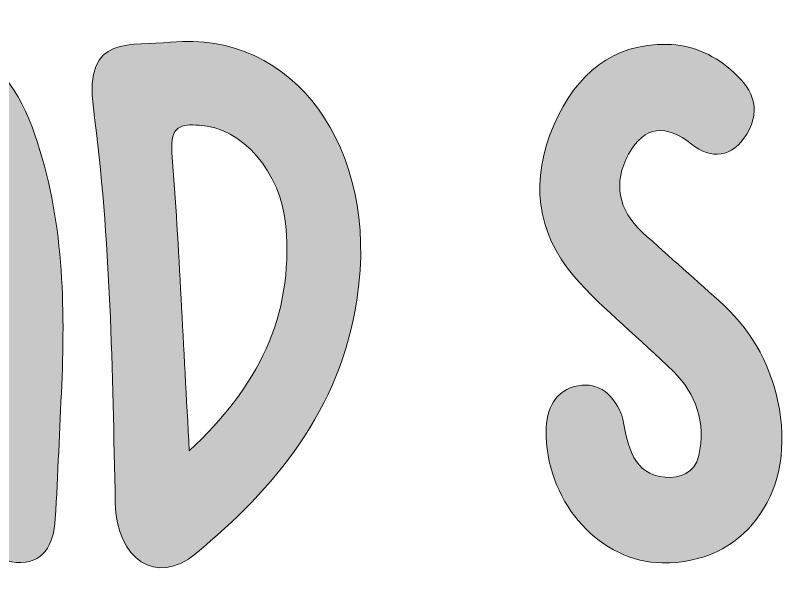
# Model space of a CAD drawing. Extents: x 556 to 1444, y -1436 to -564.
# Drawn here: x 1238.6 to 1340.3, y -1330.8 to -1256.2 of the extents above; entities that cross this region are included whole.
import ezdxf

# ---------------------------------------------------------------- set-up
doc = ezdxf.new("R2010")
doc.units = 0
doc.header["$MEASUREMENT"] = 0
doc.layers.add('katman 1', color=7, linetype='Continuous')

# ---------------------------------------------------------------- blocks, each defined once
blk = doc.blocks.new('block 3')
at = {"layer": 'katman 1', "true_color": 0x030303}
h = blk.add_hatch(color=18, dxfattribs=at)
h.dxf.hatch_style = 2
edge = h.paths.add_edge_path()
edge.add_spline(control_points=[(1240.74, -1270.79), (1236.46, -1259.21), (1227.11, -1256.22), (1217.94, -1263.7), (1214.57, -1266.45), (1211.87, -1269.89), (1210.06, -1274.13), (1203.48, -1289.54), (1204.68, -1305.82), (1205.72, -1322.05), (1205.9, -1325.02), (1207.83, -1326.56), (1210.45, -1326.49), (1213.12, -1326.4), (1214.82, -1324.52), (1214.91, -1321.66), (1215.05, -1317.87), (1214.73, -1314.04), (1214.58, -1310.24), (1214.5, -1308.14), (1214.43, -1306.06), (1216.81, -1305.38), (1222.47, -1303.74), (1228.7, -1302.87), (1233.75, -1305.16), (1236.77, -1306.52), (1234.29, -1313.05), (1234.44, -1317.24), (1234.5, -1318.75), (1234.35, -1320.3), (1234.43, -1321.81), (1234.6, -1324.82), (1235.45, -1327.48), (1238.65, -1327.71), (1242.13, -1327.96), (1243.59, -1325.51), (1243.78, -1322.02), (1244.11, -1316.18), (1244.35, -1310.34), (1244.62, -1304.5), (1245.09, -1293.01), (1244.75, -1281.65), (1240.74, -1270.79)], knot_values=[0, 0, 0, 0, 1, 1, 1, 2, 2, 2, 3, 3, 3, 4, 4, 4, 5, 5, 5, 6, 6, 6, 7, 7, 7, 8, 8, 8, 9, 9, 9, 10, 10, 10, 11, 11, 11, 12, 12, 12, 13, 13, 13, 14, 14, 14, 14], degree=3, periodic=1)
edge = h.paths.add_edge_path()
edge.add_spline(control_points=[(1224.47, -1293.73), (1214.06, -1293.92), (1213.49, -1293.04), (1217.29, -1282.14), (1217.87, -1280.49), (1218.54, -1278.87), (1219.34, -1277.34), (1221.4, -1273.44), (1224.17, -1269.94), (1228.52, -1270.64), (1232.36, -1271.27), (1232.12, -1275.96), (1233.34, -1279.08), (1233.52, -1279.54), (1233.53, -1280.07), (1233.64, -1280.56), (1236.39, -1293.48), (1236.39, -1293.48), (1224.47, -1293.73)], knot_values=[0, 0, 0, 0, 1, 1, 1, 2, 2, 2, 3, 3, 3, 4, 4, 4, 5, 5, 5, 6, 6, 6, 6], degree=3, periodic=1)
at = {"layer": 'katman 1', "true_color": 0x020202}
h = blk.add_hatch(color=18, dxfattribs=at)
h.dxf.hatch_style = 2
edge = h.paths.add_edge_path()
edge.add_spline(control_points=[(1258.84, -1259.71), (1253.88, -1260.31), (1247.4, -1258.43), (1248.75, -1268.33), (1251.04, -1285.44), (1251.25, -1302.7), (1251.61, -1319.94), (1251.76, -1327.3), (1256.99, -1330.85), (1262.13, -1326.56), (1272.37, -1318.03), (1281, -1307.97), (1283.21, -1293.11), (1286.15, -1273.53), (1274.89, -1258.09), (1258.84, -1259.71)], knot_values=[0, 0, 0, 0, 1, 1, 1, 2, 2, 2, 3, 3, 3, 4, 4, 4, 5, 5, 5, 5], degree=3, periodic=1)
edge = h.paths.add_edge_path()
edge.add_spline(control_points=[(1261.28, -1313.11), (1260.52, -1299.32), (1259.96, -1286.72), (1259.02, -1274.16), (1258.75, -1270.52), (1260.24, -1270.43), (1262.56, -1270.55), (1268.18, -1270.84), (1273.28, -1276.63), (1273.89, -1283.77), (1274.91, -1295.68), (1270.23, -1304.78), (1261.28, -1313.11)], knot_values=[0, 0, 0, 0, 1, 1, 1, 2, 2, 2, 3, 3, 3, 4, 4, 4, 4], degree=3, periodic=1)
h = blk.add_hatch(color=18, dxfattribs=at)
h.dxf.hatch_style = 2
edge = h.paths.add_edge_path()
edge.add_spline(control_points=[(1323.08, -1327.77), (1315.03, -1327.65), (1308.21, -1320.14), (1307.9, -1311.23), (1307.79, -1308.07), (1308.72, -1305.56), (1311.57, -1304.73), (1314.35, -1303.94), (1316.48, -1305.38), (1317.71, -1308.28), (1317.81, -1308.51), (1317.87, -1308.75), (1317.92, -1309), (1318.62, -1312.55), (1319.26, -1316.23), (1323.45, -1316.57), (1325.37, -1316.72), (1327.31, -1316.08), (1327.83, -1313.75), (1328.83, -1309.41), (1327.45, -1305.65), (1324.53, -1302.75), (1320.25, -1298.5), (1315.47, -1294.83), (1311.53, -1290.27), (1306.62, -1284.6), (1305.79, -1277.6), (1308.93, -1270.47), (1311.87, -1263.79), (1316.66, -1259.86), (1323.68, -1259.99), (1326.78, -1260.05), (1329.55, -1261.19), (1331.98, -1263.27), (1334.6, -1265.49), (1336.24, -1268.21), (1334.1, -1271.73), (1332.25, -1274.77), (1329.48, -1275.11), (1326.88, -1273.03), (1323.61, -1270.41), (1320.77, -1270.55), (1318.68, -1274.33), (1316.6, -1278.07), (1317.36, -1281.69), (1320.45, -1284.52), (1323.97, -1287.78), (1327.64, -1290.87), (1331.15, -1294.14), (1334.97, -1297.7), (1337.43, -1302.27), (1338.37, -1307.68), (1340.34, -1319.07), (1333.53, -1327.94), (1323.08, -1327.77)], knot_values=[0, 0, 0, 0, 1, 1, 1, 2, 2, 2, 3, 3, 3, 4, 4, 4, 5, 5, 5, 6, 6, 6, 7, 7, 7, 8, 8, 8, 9, 9, 9, 10, 10, 10, 11, 11, 11, 12, 12, 12, 13, 13, 13, 14, 14, 14, 15, 15, 15, 16, 16, 16, 17, 17, 17, 18, 18, 18, 18], degree=3, periodic=1)
at = {"layer": 'katman 1', "lineweight": 0}
for points, knots in [([(1240.74, -1270.79), (1236.46, -1259.21), (1227.11, -1256.22), (1217.94, -1263.7), (1214.57, -1266.45), (1211.87, -1269.89), (1210.06, -1274.13), (1203.48, -1289.54), (1204.68, -1305.82), (1205.72, -1322.05), (1205.9, -1325.02), (1207.83, -1326.56), (1210.45, -1326.49), (1213.12, -1326.4), (1214.82, -1324.52), (1214.91, -1321.66), (1215.05, -1317.87), (1214.73, -1314.04), (1214.58, -1310.24), (1214.5, -1308.14), (1214.43, -1306.06), (1216.81, -1305.38), (1222.47, -1303.74), (1228.7, -1302.87), (1233.75, -1305.16), (1236.77, -1306.52), (1234.29, -1313.05), (1234.44, -1317.24), (1234.5, -1318.75), (1234.35, -1320.3), (1234.43, -1321.81), (1234.6, -1324.82), (1235.45, -1327.48), (1238.65, -1327.71), (1242.13, -1327.96), (1243.59, -1325.51), (1243.78, -1322.02), (1244.11, -1316.18), (1244.35, -1310.34), (1244.62, -1304.5), (1245.09, -1293.01), (1244.75, -1281.65), (1240.74, -1270.79)], [0, 0, 0, 0, 1, 1, 1, 2, 2, 2, 3, 3, 3, 4, 4, 4, 5, 5, 5, 6, 6, 6, 7, 7, 7, 8, 8, 8, 9, 9, 9, 10, 10, 10, 11, 11, 11, 12, 12, 12, 13, 13, 13, 14, 14, 14, 14]), ([(1258.84, -1259.71), (1253.88, -1260.31), (1247.4, -1258.43), (1248.75, -1268.33), (1251.04, -1285.44), (1251.25, -1302.7), (1251.61, -1319.94), (1251.76, -1327.3), (1256.99, -1330.85), (1262.13, -1326.56), (1272.37, -1318.03), (1281, -1307.97), (1283.21, -1293.11), (1286.15, -1273.53), (1274.89, -1258.09), (1258.84, -1259.71)], [0, 0, 0, 0, 1, 1, 1, 2, 2, 2, 3, 3, 3, 4, 4, 4, 5, 5, 5, 5]), ([(1323.08, -1327.77), (1315.03, -1327.65), (1308.21, -1320.14), (1307.9, -1311.23), (1307.79, -1308.07), (1308.72, -1305.56), (1311.57, -1304.73), (1314.35, -1303.94), (1316.48, -1305.38), (1317.71, -1308.28), (1317.81, -1308.51), (1317.87, -1308.75), (1317.92, -1309), (1318.62, -1312.55), (1319.26, -1316.23), (1323.45, -1316.57), (1325.37, -1316.72), (1327.31, -1316.08), (1327.83, -1313.75), (1328.83, -1309.41), (1327.45, -1305.65), (1324.53, -1302.75), (1320.25, -1298.5), (1315.47, -1294.83), (1311.53, -1290.27), (1306.62, -1284.6), (1305.79, -1277.6), (1308.93, -1270.47), (1311.87, -1263.79), (1316.66, -1259.86), (1323.68, -1259.99), (1326.78, -1260.05), (1329.55, -1261.19), (1331.98, -1263.27), (1334.6, -1265.49), (1336.24, -1268.21), (1334.1, -1271.73), (1332.25, -1274.77), (1329.48, -1275.11), (1326.88, -1273.03), (1323.61, -1270.41), (1320.77, -1270.55), (1318.68, -1274.33), (1316.6, -1278.07), (1317.36, -1281.69), (1320.45, -1284.52), (1323.97, -1287.78), (1327.64, -1290.87), (1331.15, -1294.14), (1334.97, -1297.7), (1337.43, -1302.27), (1338.37, -1307.68), (1340.34, -1319.07), (1333.53, -1327.94), (1323.08, -1327.77)], [0, 0, 0, 0, 1, 1, 1, 2, 2, 2, 3, 3, 3, 4, 4, 4, 5, 5, 5, 6, 6, 6, 7, 7, 7, 8, 8, 8, 9, 9, 9, 10, 10, 10, 11, 11, 11, 12, 12, 12, 13, 13, 13, 14, 14, 14, 15, 15, 15, 16, 16, 16, 17, 17, 17, 18, 18, 18, 18]), ([(1261.28, -1313.11), (1260.52, -1299.32), (1259.96, -1286.72), (1259.02, -1274.16), (1258.75, -1270.52), (1260.24, -1270.43), (1262.56, -1270.55), (1268.18, -1270.84), (1273.28, -1276.63), (1273.89, -1283.77), (1274.91, -1295.68), (1270.23, -1304.78), (1261.28, -1313.11)], [0, 0, 0, 0, 1, 1, 1, 2, 2, 2, 3, 3, 3, 4, 4, 4, 4])]:
    blk.add_open_spline(points, degree=3, knots=knots, dxfattribs=at)
blk = doc.blocks.new('block 2')
at = {"layer": 'katman 1'}
blk.add_blockref('block 3', (0, 0), dxfattribs=at)

msp = doc.modelspace()

# ---------------------------------------------------------------- block references
at = {"layer": 'katman 1'}
msp.add_blockref('block 2', (0, 0), dxfattribs=at)

doc.saveas('drawing.dxf')
